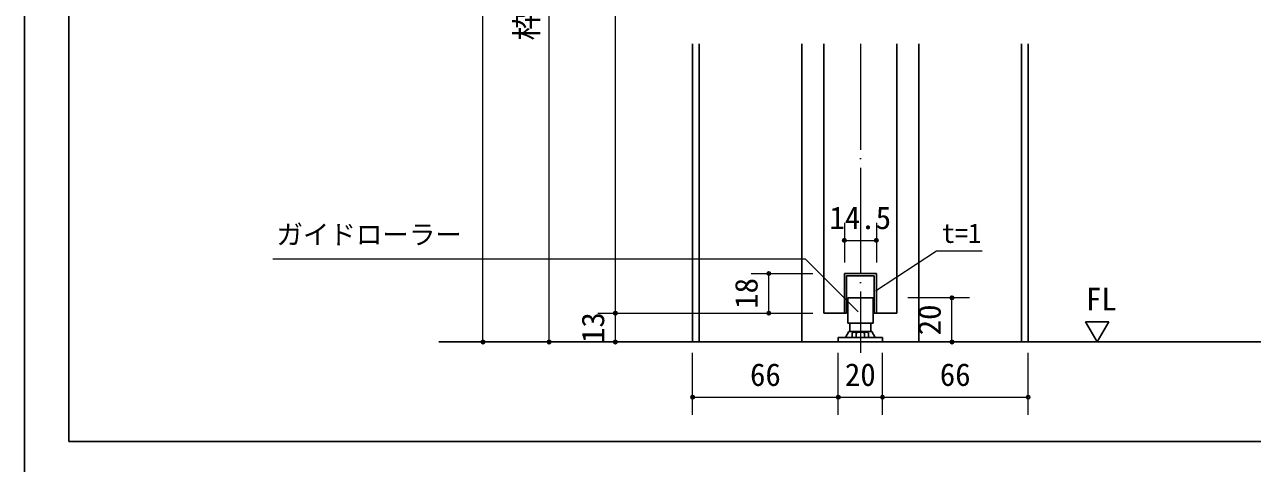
# Model space of a CAD drawing. Units: millimetres at full size. Extents: x -800 to 800, y -560 to 560.
# Drawn here: x -800 to -244, y -34 to 165 of the extents above; entities that cross this region are included whole.
import ezdxf
from ezdxf.enums import TextEntityAlignment as Align

# ---------------------------------------------------------------- set-up
doc = ezdxf.new("R2010")
doc.units = ezdxf.units.MM
doc.header["$LTSCALE"] = 4
doc.header["$PDMODE"] = 32
doc.header["$PDSIZE"] = 1.6
doc.linetypes.add('USER11', pattern=[14.01, 12, -1, 0.01, -1])
doc.layers.add('0-0', color=7, linetype='Continuous', lineweight=25)
doc.layers.add('2-0', color=7, linetype='Continuous', lineweight=25)
doc.styles.add('ＭＳ ゴシック', font='')
doc.styles.get('ＭＳ ゴシック').set_extended_font_data('MS Gothic')

msp = doc.modelspace()

# ---------------------------------------------------------------- linework, layer by layer
at = {"layer": '0-0'}
for p, q in [((-800, 560), (-800, -560)), ((-780, 540), (-780, -24)), ((-780, -24), (152, -24))]:
    msp.add_line(p, q, dxfattribs=at)
at = {"layer": '2-0', "color": 4, "lineweight": 9}
for p, q in [((-592.286, 21), (-592.286, 421)), ((-562.286, 21), (-562.286, 385.001)), ((-428.536, 74.998), (-428.536, 56.998)), ((-414.04, 74.998), (-414.04, 56.998)), ((-428.536, 66.998), (-414.04, 66.998)), ((-386.847, 62.023), (-414.499, 43.923)), ((-366.089, 62.023), (-386.847, 62.023)), ((-687.471, 58.667), (-446.252, 58.667)), ((-446.252, 58.667), (-422.234, 34.649)), ((-470.788, 51.998), (-442.788, 51.998)), ((-462.788, 33.999), (-462.788, 51.998)), ((-371.788, 40.997), (-399.788, 40.997)), ((-379.788, 21.001), (-379.788, 40.997)), ((-540.286, 33.999), (-462.788, 33.999)), ((-532.286, 21), (-532.286, 33.999)), ((-470.788, 33.999), (-442.788, 33.999)), ((-600.286, 21), (-562.286, 21)), ((-570.286, 21), (-532.286, 21)), ((-540.286, 21), (-502.286, 21)), ((-371.788, 21.001), (-399.788, 21.001)), ((-497.286, -12), (-497.286, 16)), ((-431.287, -12), (-431.287, 16)), ((-411.289, -12), (-411.289, 16)), ((-345.29, -12), (-345.29, 16)), ((-497.286, -4), (-431.287, -4)), ((-431.287, -4), (-411.289, -4)), ((-411.289, -4), (-345.29, -4))]:
    msp.add_line(p, q, dxfattribs=at)
at = {"layer": '2-0'}
for p, q in [((-497.286, 21), (-497.286, 156)), ((-494.283, 156), (-494.283, 21.001)), ((-447.787, 156), (-447.787, 21.001)), ((-437.788, 33.999), (-437.788, 156)), ((-404.788, 156), (-404.788, 34)), ((-394.789, 156), (-394.789, 21.001)), ((-348.293, 156), (-348.293, 21.001)), ((-345.29, 156), (-345.29, 21.001)), ((-414.04, 51.998), (-428.536, 51.998)), ((-428.536, 51.998), (-428.536, 33.997)), ((-415.039, 50.997), (-415.039, 33.997)), ((-414.04, 51.998), (-414.04, 33.997)), ((-427.037, 29.5), (-427.037, 40.997)), ((-427.037, 40.997), (-415.539, 40.997)), ((-415.539, 40.997), (-415.539, 29.5)), ((-437.788, 33.999), (-428.536, 33.999)), ((-428.536, 33.999), (-427.541, 33.999)), ((-415.039, 33.999), (-414.04, 33.999)), ((-404.788, 33.999), (-414.04, 33.999)), ((-415.539, 29.5), (-427.037, 29.5)), ((-426.038, 29.5), (-426.038, 25.803)), ((-416.538, 29.5), (-416.538, 25.803)), ((-319.229, 30.058), (-308.771, 30.058)), ((-314, 21), (-319.229, 30.058)), ((-308.771, 30.058), (-314, 21)), ((-431.287, 22.999), (-431.287, 21)), ((-411.289, 22.999), (-431.287, 22.999)), ((-426.537, 25.801), (-427.96, 23.035)), ((-426.537, 25.801), (-416.039, 25.801)), ((-424.44, 25.498), (-425.043, 25.152)), ((-425.043, 25.151), (-425.043, 22.998)), ((-418.141, 25.498), (-424.44, 25.498)), ((-423.165, 25.151), (-423.291, 25.223)), ((-423.165, 22.999), (-423.165, 25.152)), ((-419.411, 25.151), (-419.285, 25.223)), ((-419.411, 22.999), (-419.411, 25.152)), ((-418.141, 25.498), (-417.538, 25.152)), ((-417.538, 22.999), (-417.538, 25.152)), ((-416.039, 25.801), (-414.594, 22.999)), ((-411.289, 21), (-411.289, 22.999)), ((-612.286, 21), (-110.238, 21)), ((-431.287, 21), (-411.289, 21))]:
    msp.add_line(p, q, dxfattribs=at)
at = {"layer": '2-0', "color": 4, "linetype": 'USER11', "lineweight": 9}
msp.add_line((-421.288, 156), (-421.288, 16), dxfattribs=at)
at = {"layer": '2-0', "color": 4, "lineweight": 9}
msp.add_lwpolyline([(-532.286, 33.999), (-532.286, 377.002), (-532.286, 385.001)], dxfattribs=at)
at = {"layer": '2-0'}
msp.add_lwpolyline([(-415.039, 50.997), (-427.541, 50.997), (-427.541, 33.997)], dxfattribs=at)
for centre, radius, start, end in [((-424.1, 23.793), 1.647, 114.2736, 119.74803), ((-424.103, 23.8), 1.639, 108.83036, 114.2719), ((-424.104, 23.803), 1.635, 103.42093, 108.82934), ((-424.104, 23.804), 1.635, 98.03992, 103.42046), ((-424.104, 23.804), 1.635, 92.67772, 98.03984), ((-424.104, 23.804), 1.635, 87.32216, 92.67784), ((-424.104, 23.804), 1.635, 81.96016, 87.32228), ((-424.104, 23.804), 1.635, 76.57954, 81.96008), ((-424.104, 23.803), 1.635, 71.17066, 76.57907), ((-424.105, 23.8), 1.639, 65.7281, 71.16964), ((-424.109, 23.793), 1.647, 60.25197, 65.7264), ((-421.279, 19.185), 6.257, 104.34625, 107.54637), ((-421.282, 19.198), 6.244, 101.15224, 104.3461), ((-421.284, 19.208), 6.233, 97.96319, 101.15214), ((-421.286, 19.216), 6.225, 94.77737, 97.96312), ((-421.286, 19.224), 6.218, 91.59278, 94.77733), ((-421.286, 19.23), 6.211, 88.40725, 91.59275), ((-421.286, 19.236), 6.206, 85.21856, 88.40722), ((-421.286, 19.24), 6.201, 82.02457, 85.21851), ((-421.285, 19.243), 6.198, 78.82338, 82.0245), ((-421.285, 19.244), 6.197, 75.61335, 78.82326), ((-421.286, 19.242), 6.199, 72.39332, 75.61317), ((-418.481, 23.83), 1.608, 114.39291, 119.96639), ((-418.48, 23.826), 1.612, 108.8817, 114.39141), ((-418.477, 23.818), 1.62, 103.43208, 108.88109), ((-418.475, 23.81), 1.629, 98.03386, 103.43216), ((-418.474, 23.802), 1.637, 92.67178, 98.03444), ((-418.474, 23.797), 1.642, 87.32739, 92.67261), ((-418.474, 23.795), 1.644, 81.9811, 87.32824), ((-418.474, 23.796), 1.643, 76.61414, 81.98175), ((-418.473, 23.798), 1.641, 71.21053, 76.61437), ((-418.472, 23.8), 1.639, 65.75889, 71.21012), ((-418.473, 23.8), 1.639, 60.25425, 65.75767)]:
    msp.add_arc(centre, radius, start, end, dxfattribs=at)
at = {"layer": '2-0', "color": 4}
for p in [(-428.536, 66.998), (-414.04, 66.998), (-462.788, 51.998), (-379.788, 40.997), (-532.286, 33.999), (-462.788, 33.999), (-592.286, 21), (-562.286, 21), (-532.286, 21), (-379.788, 21.001), (-497.286, -4), (-431.287, -4), (-411.289, -4), (-345.29, -4)]:
    msp.add_point(p, dxfattribs=at)

# ---------------------------------------------------------------- texts
at = {"layer": '2-0', "style": 'ＭＳ ゴシック'}
for s, p in [('枠内 IW:1,864', (-564.286, 157.5)), ('18', (-464.788, 35.998)), ('13', (-534.286, 20.499)), ('20', (-381.788, 23.999))]:
    msp.add_text(s, height=10.26, rotation=90, dxfattribs=at).set_placement(p, align=Align.BOTTOM_LEFT)
for s, height, p in [('14.5', 10.26, (-435.288, 68.998)), ('ガイドローラー', 8.798, (-685.861, 62.592)), ('t=1', 8.798, (-384.484, 63.203)), ('FL', 10.26, (-319.076, 32.193)), ('66', 10.26, (-471.287, -2)), ('20', 10.26, (-428.288, -2)), ('66', 10.26, (-385.29, -2))]:
    msp.add_text(s, height=height, dxfattribs=at).set_placement(p, align=Align.BOTTOM_LEFT)

doc.saveas('drawing.dxf')
